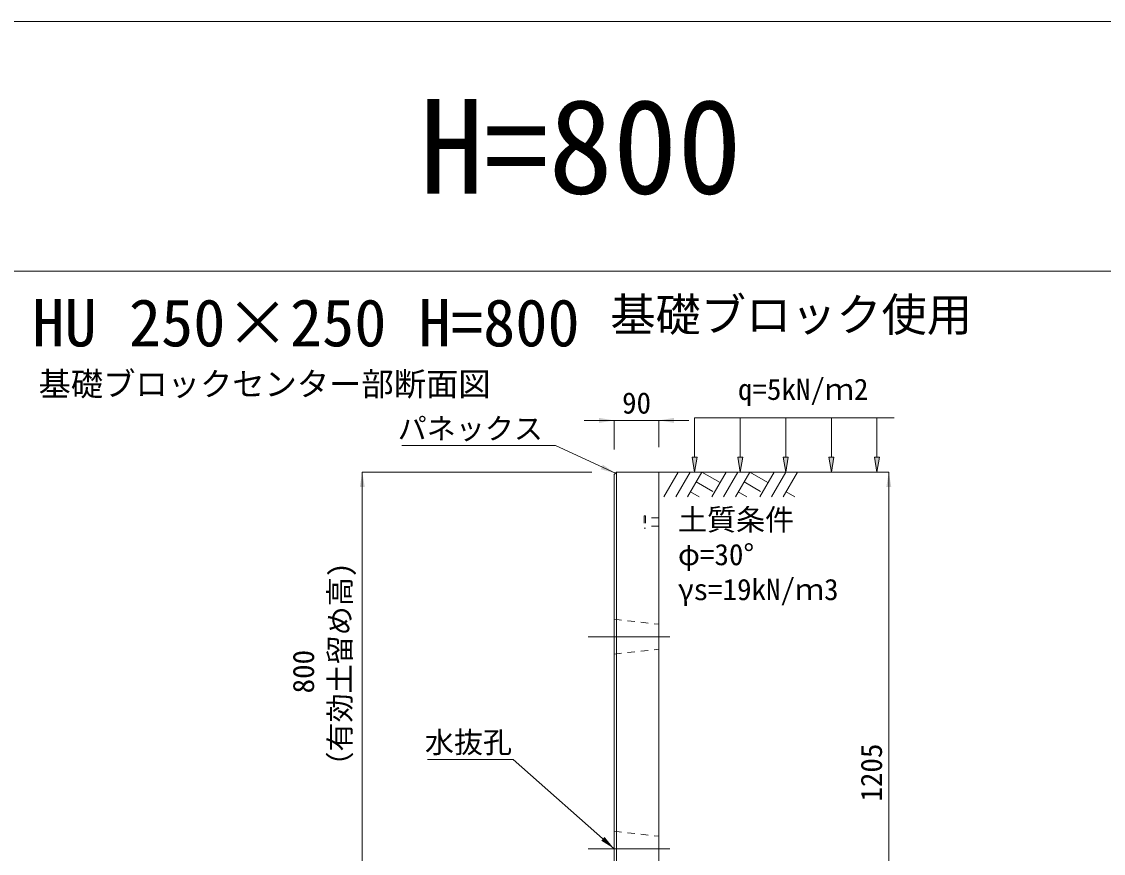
# Model space of a CAD drawing. Units: millimetres at full size. Extents: x 187207 to 255567, y 882048 to 905686.
# Drawn here: x 207626 to 209796, y 903281 to 904948 of the extents above; entities that cross this region are included whole.
import ezdxf
from ezdxf.enums import TextEntityAlignment as Align

# ---------------------------------------------------------------- set-up
doc = ezdxf.new("R2010")
doc.units = ezdxf.units.MM
doc.header["$LTSCALE"] = 20
doc.linetypes.add('USER1', pattern=[28.575, 19.05, -3.175, 3.175, -3.175])
doc.linetypes.add('USER2', pattern=[1.35, 0.75, -0.6])
for name, color, linetype, lineweight in [('0_2', 7, 'Continuous', 20), ('パネックス', 2, 'Continuous', 13), ('図枠', 5, 'Continuous', 13), ('寸法線', 7, 'Continuous', 13), ('引出線', 4, 'Continuous', 13), ('ｲﾝｻｰﾄ', 3, 'USER2', 9), ('ﾊｯﾁﾝｸﾞ', 7, 'Continuous', 5)]:
    doc.layers.add(name, color=color, linetype=linetype, lineweight=lineweight)
doc.layers.add('文字', color=7, linetype='Continuous')
doc.styles.add('ＭＳ ゴシック', font='')
doc.styles.get('ＭＳ ゴシック').set_extended_font_data('MS Gothic')

# ---------------------------------------------------------------- blocks, each defined once
blk = doc.blocks.new('filled_arrow')
at = {"color": 0, "linetype": 'Continuous', "lineweight": -2}
blk.add_solid([(7.5, 1.25), (0, 0), (7.5, -1.25)], dxfattribs=at)

msp = doc.modelspace()

# ---------------------------------------------------------------- hatches: boundary and pattern name
at = {"layer": '寸法線'}
for points in [[(208980.79, 904075.37), (208975.79, 904045.37), (208970.79, 904075.37)], [(209072.2, 904075.37), (209067.2, 904045.37), (209062.2, 904075.37)], [(209163.61, 904075.37), (209158.61, 904045.37), (209153.61, 904075.37)], [(209255.03, 904075.37), (209250.03, 904045.37), (209245.03, 904075.37)], [(209346.44, 904075.37), (209341.44, 904045.37), (209336.44, 904075.37)], [(209346.44, 904075.37), (209341.44, 904045.37), (209336.44, 904075.37)]]:
    msp.add_hatch(color=256, dxfattribs=at).paths.add_polyline_path(points)

# ---------------------------------------------------------------- linework, layer by layer
at = {"layer": '0_2'}
msp.add_line((208904.37, 904045.37), (209284.37, 904045.37), dxfattribs=at)
at = {"layer": 'パネックス'}
for p, q in [((208819.37, 904045.37), (208814.37, 904040.37)), ((208814.37, 904040.37), (208814.37, 903245.37)), ((208904.37, 904045.37), (208819.37, 904045.37)), ((208904.37, 902840.37), (208904.37, 904045.37))]:
    msp.add_line(p, q, dxfattribs=at)
at = {"layer": 'パネックス', "lineweight": 5}
msp.add_line((208819.37, 904045.37), (208819.37, 903245.37), dxfattribs=at)
at = {"layer": 'パネックス', "linetype": 'USER2', "lineweight": 9}
for p, q in [((208814.37, 903750.37), (208904.37, 903740.37)), ((208814.37, 903680.37), (208904.37, 903690.37)), ((208814.37, 903325.37), (208904.37, 903315.37))]:
    msp.add_line(p, q, dxfattribs=at)
at = {"layer": '図枠'}
for p, q in [((194897.37, 904948.33), (214497.37, 904948.33)), ((194897.37, 904448.33), (214497.37, 904448.33))]:
    msp.add_line(p, q, dxfattribs=at)
at = {"layer": '寸法線'}
for p, q in [((208754.37, 904148.92), (208964.37, 904148.92)), ((208814.37, 904090.37), (208814.37, 904148.92)), ((208904.37, 904095.37), (208904.37, 904148.92)), ((208309.37, 903245.37), (208309.37, 904045.37)), ((208769.37, 904045.37), (208309.37, 904045.37)), ((208954.37, 904045.37), (209365.22, 904045.37)), ((209365.22, 902840.37), (209365.22, 904045.37))]:
    msp.add_line(p, q, dxfattribs=at)
at = {"layer": '寸法線', "lineweight": 9}
for p, q in [((209375.79, 904153.92), (208975.79, 904153.92)), ((208975.79, 904075.37), (208975.79, 904153.92)), ((209067.2, 904075.37), (209067.2, 904153.92)), ((209158.61, 904075.37), (209158.61, 904153.92)), ((209250.03, 904075.37), (209250.03, 904153.92)), ((209341.44, 904075.37), (209341.44, 904153.92))]:
    msp.add_line(p, q, dxfattribs=at)
at = {"layer": '寸法線', "linetype": 'USER1', "lineweight": 9}
for p, q in [((208762.52, 903715.37), (208926.23, 903715.37)), ((208762.52, 903290.37), (208926.23, 903290.37))]:
    msp.add_line(p, q, dxfattribs=at)
at = {"layer": '寸法線', "lineweight": 9}
for points in [[(208980.79, 904075.37), (208975.79, 904045.37), (208970.79, 904075.37)], [(209072.2, 904075.37), (209067.2, 904045.37), (209062.2, 904075.37)], [(209163.61, 904075.37), (209158.61, 904045.37), (209153.61, 904075.37)], [(209255.03, 904075.37), (209250.03, 904045.37), (209245.03, 904075.37)], [(209346.44, 904075.37), (209341.44, 904045.37), (209336.44, 904075.37)], [(209346.44, 904075.37), (209341.44, 904045.37), (209336.44, 904075.37)]]:
    msp.add_lwpolyline(points, close=True, dxfattribs=at)
at = {"layer": '引出線'}
for points in [[(208816.87, 904042.87), (208696.66, 904098.81), (208388.41, 904098.81)], [(208814.37, 903290.37), (208611.91, 903468.82), (208440.17, 903468.82)]]:
    msp.add_lwpolyline(points, dxfattribs=at)
at = {"layer": 'ｲﾝｻｰﾄ'}
for p, q in [((208877.37, 903957.87), (208874.37, 903957.87)), ((208874.37, 903957.87), (208874.37, 903932.87)), ((208877.37, 903957.87), (208877.37, 903932.87)), ((208904.37, 903953.87), (208877.37, 903953.87)), ((208904.37, 903953.87), (208904.37, 903936.87)), ((208877.37, 903932.87), (208874.37, 903932.87)), ((208904.37, 903936.87), (208877.37, 903936.87))]:
    msp.add_line(p, q, dxfattribs=at)
at = {"layer": 'ﾊｯﾁﾝｸﾞ', "lineweight": 9}
for p, q in [((208943.02, 904045.36), (208914.37, 903995.74)), ((208966.64, 904045.36), (208937.99, 903995.74)), ((208990.27, 904045.36), (208961.62, 903995.74)), ((208990.27, 904045.36), (209026.83, 904024.25)), ((209039.02, 904045.36), (209010.37, 903995.74)), ((209062.64, 904045.36), (209033.99, 903995.74)), ((209086.27, 904045.36), (209057.62, 903995.74)), ((209086.27, 904045.36), (209122.83, 904024.25)), ((209135.02, 904045.36), (209106.37, 903995.74)), ((209158.64, 904045.36), (209129.99, 903995.74)), ((209182.26, 904045.36), (209153.62, 903995.74)), ((208978.84, 904025.58), (209012.26, 904006.29)), ((209074.84, 904025.58), (209108.26, 904006.29)), ((208967.42, 904005.79), (208984.84, 903995.74)), ((209063.42, 904005.79), (209080.84, 903995.74)), ((209159.42, 904005.79), (209176.83, 903995.74))]:
    msp.add_line(p, q, dxfattribs=at)

# ---------------------------------------------------------------- block references
at = {"layer": '寸法線', "xscale": 4, "yscale": 4}
for p, rotation in [((208814.37, 904148.92), 180), ((208309.37, 904045.37), 270), ((209365.22, 904045.37), 270)]:
    msp.add_blockref('filled_arrow', p, dxfattribs=dict(at, rotation=rotation))
msp.add_blockref('filled_arrow', (208904.37, 904148.92), dxfattribs=at)
at = {"layer": '引出線', "xscale": 4, "yscale": 4}
for p, rotation in [((208816.87, 904042.87), 155), ((208814.37, 903290.37), 138.6)]:
    msp.add_blockref('filled_arrow', p, dxfattribs=dict(at, rotation=rotation))

# ---------------------------------------------------------------- texts
at = {"layer": '0_2', "style": 'ＭＳ ゴシック'}
msp.add_text('基礎ブロックセンター部断面図', height=47.47, dxfattribs=at).set_placement((207660.14, 904183.91), align=Align.BOTTOM_LEFT)
at = {"layer": '寸法線', "style": 'ＭＳ ゴシック'}
msp.add_text('90', height=42.72, dxfattribs=at).set_placement((208859.37, 904183.92), align=Align.MIDDLE_CENTER)
for s, p in [('土質条件', (208942.34, 903971.38)), ('φ=30°', (208942.34, 903901.38)), ('γs=19kN/ｍ3', (208942.34, 903831.38))]:
    msp.add_text(s, height=42.72, dxfattribs=at).set_placement(p, align=Align.TOP_LEFT)
for s, p in [('（有効土留め高)', (208298.58, 903426.84)), ('800', (208225.45, 903601.66))]:
    msp.add_text(s, height=42.72, rotation=90, dxfattribs=at).set_placement(p, align=Align.BOTTOM_LEFT)
msp.add_text('1205', height=42.72, rotation=90, dxfattribs=at).set_placement((209330.22, 903442.87), align=Align.MIDDLE_CENTER)
at = {"layer": '引出線', "style": 'ＭＳ ゴシック'}
for s, p in [('パネックス', (208671.66, 904153.95)), ('水抜孔', (208609.66, 903525.1))]:
    msp.add_text(s, height=42.72, dxfattribs=at).set_placement(p, align=Align.TOP_RIGHT)
at = {"layer": '文字', "style": 'ＭＳ ゴシック'}
msp.add_text('H=800', height=189.9, dxfattribs=at).set_placement((208747.37, 904698.33), align=Align.MIDDLE_CENTER)
msp.add_text('基礎ブロック使用', height=66.46, dxfattribs=at).set_placement((209532.1, 904307.68), align=Align.BOTTOM_RIGHT)
for s, height, p in [('HU 250×250 H=800', 94.94, (207647.37, 904268.83)), ('q=5kN/ｍ2', 42.72, (209062.67, 904177.19))]:
    msp.add_text(s, height=height, dxfattribs=at).set_placement(p, align=Align.BOTTOM_LEFT)

doc.saveas('drawing.dxf')
